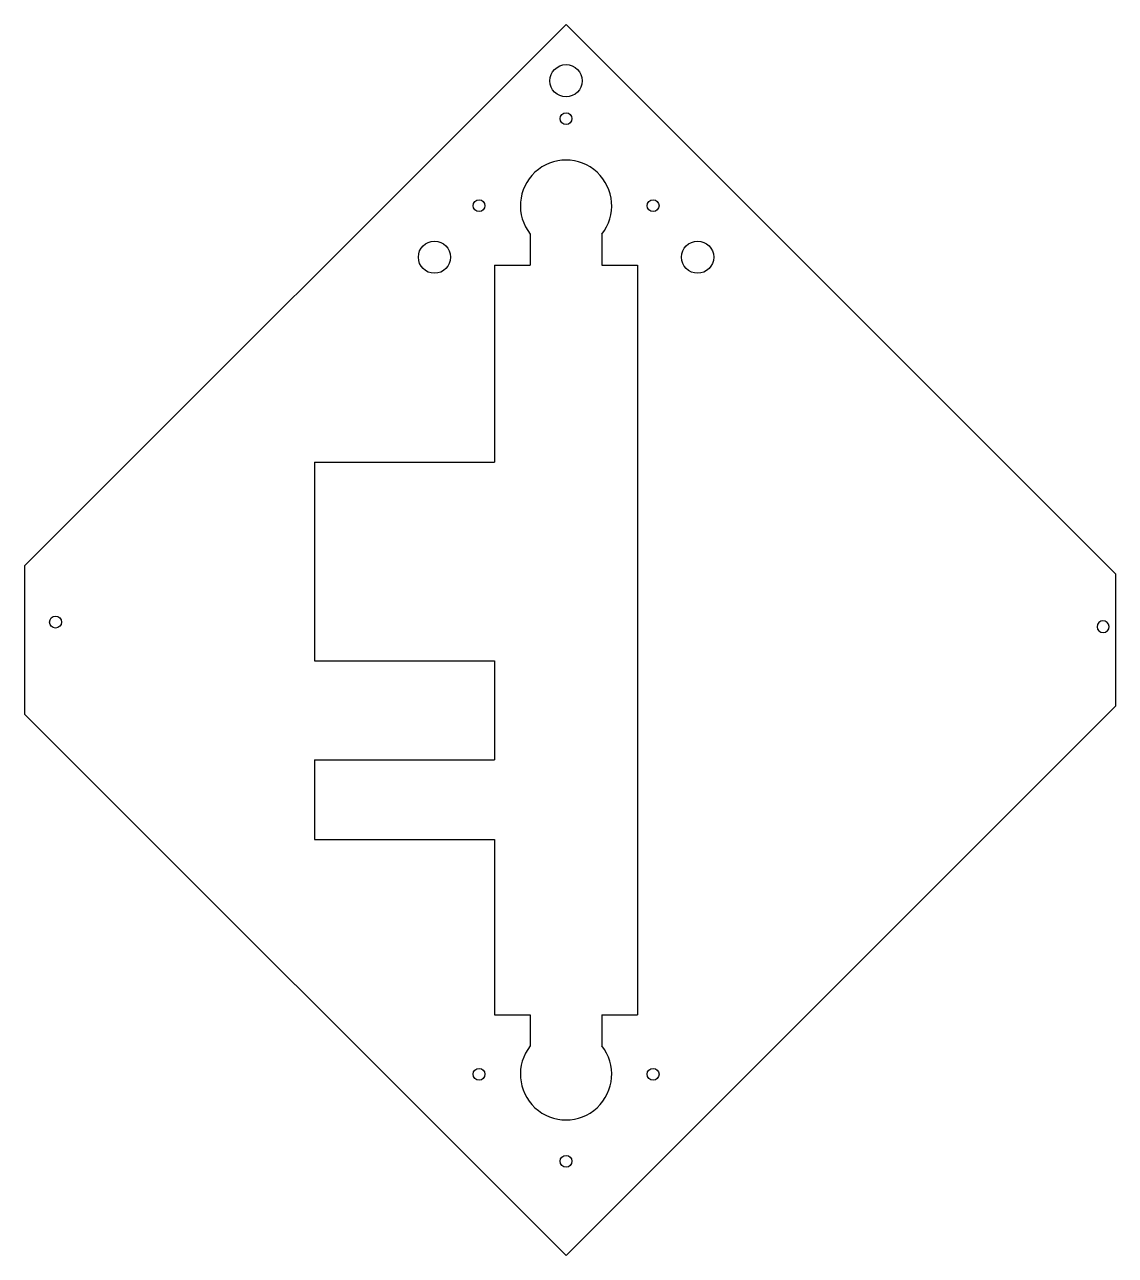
# Model space of a CAD drawing. Header units: millimetres. Extents: x -278 to -3, y -157 to 153.
import ezdxf

# ---------------------------------------------------------------- set-up
doc = ezdxf.new("R2010")
doc.units = ezdxf.units.MM

msp = doc.modelspace()

# ---------------------------------------------------------------- linework, layer by layer
at = {"color": 7, "linetype": 'Continuous', "lineweight": 25}
for p, q in [((-277.8, 16.35), (-141.42, 152.74)), ((-3.04, 14.35), (-141.42, 152.74)), ((-150.42, 99.96), (-150.42, 92.12)), ((-132.42, 99.96), (-132.42, 92.12)), ((-159.42, 92.12), (-159.42, 42.47)), ((-159.42, 92.12), (-150.42, 92.12)), ((-132.42, 92.12), (-123.42, 92.12)), ((-123.42, 92.12), (-123.42, -96.72)), ((-204.8, 42.47), (-204.8, -7.53)), ((-204.8, 42.47), (-159.42, 42.47)), ((-277.8, 16.35), (-277.8, -20.96)), ((-3.04, 14.35), (-3.04, -18.96)), ((-5.07, 0), (-5.04, 0)), ((-5.04, 0.03), (-5.04, 0)), ((-204.8, -7.53), (-159.42, -7.53)), ((-159.42, -7.53), (-159.42, -32.53)), ((-141.42, -157.35), (-277.8, -20.96)), ((-141.42, -157.35), (-3.04, -18.96)), ((-204.8, -32.53), (-204.8, -52.53)), ((-204.8, -32.53), (-159.42, -32.53)), ((-204.8, -52.53), (-159.42, -52.53)), ((-159.42, -52.53), (-159.42, -96.72)), ((-159.42, -96.72), (-150.42, -96.72)), ((-150.42, -96.72), (-150.42, -104.56)), ((-132.42, -96.72), (-123.42, -96.72)), ((-132.42, -96.72), (-132.42, -104.56))]:
    msp.add_line(p, q, dxfattribs=at)
for centre, radius in [((-141.42, 138.59), 4.07), ((-141.42, 129.04), 1.5), ((-163.34, 107.12), 1.5), ((-119.5, 107.12), 1.5), ((-174.57, 94.13), 4.05), ((-108.27, 94.13), 4.05), ((-270.02, 2.21), 1.5), ((-163.34, -111.72), 1.5), ((-119.5, -111.72), 1.5), ((-141.42, -133.64), 1.5)]:
    msp.add_circle(centre, radius, dxfattribs=at)
for centre, radius, start, end in [((-141.42, 107.12), 11.5, 321.5, 218.5), ((-6.14, 1.05), 1.5, 317.1977, 315.5862), ((-141.42, -111.72), 11.5, 141.5, 38.5)]:
    msp.add_arc(centre, radius, start, end, dxfattribs=at)

doc.saveas('drawing.dxf')
